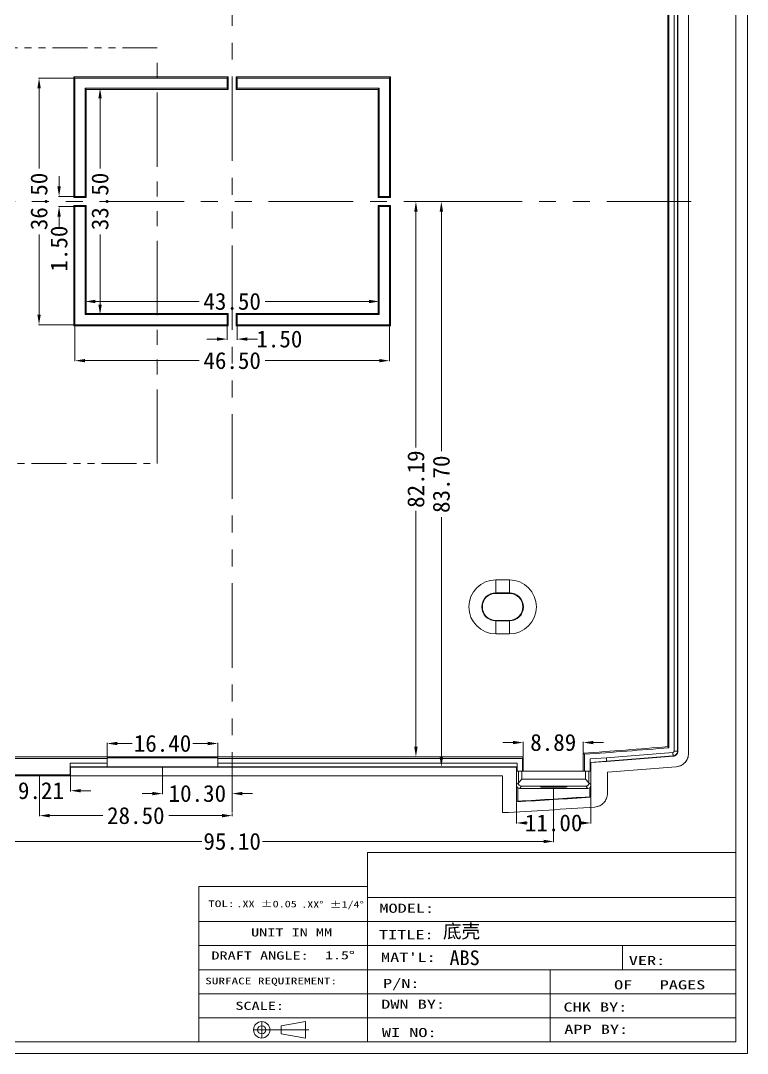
# Model space of a CAD drawing. Extents: x 28 to 864, y 245 to 592.
# Drawn here: x 756.8 to 864.3, y 341.9 to 494.8 of the extents above; entities that cross this region are included whole.
import ezdxf
from ezdxf.enums import TextEntityAlignment as Align

# ---------------------------------------------------------------- set-up
doc = ezdxf.new("R2010")
doc.units = 0
doc.header["$MEASUREMENT"] = 0
doc.linetypes.add('PHANTOM', pattern=[2.5, 1.25, -0.25, 0.25, -0.25, 0.25, -0.25])
doc.layers.add('10', color=7, linetype='Continuous')
doc.layers.add('20', color=7, linetype='Continuous')
doc.dimstyles.new('2', dxfattribs={"dimtxt": 2.5, "dimasz": 1.5, "dimexe": 0.1, "dimexo": 0.1, "dimgap": 0.1, "dimtad": 0, "dimzin": 0, "dimdsep": 46, "dimtxsty": 'Standard', "dimcen": 0, "dimclrd": 4, "dimclre": 4, "dimclrt": 3, "dimadec": 1, "dimazin": 0, "dimtfac": 1, "dimtofl": 0, "dimtmove": 0, "dimatfit": 3, "dimfxl": 0.18, "dimtolj": 1, "dimtzin": 0, "dimlwd": 9, "dimlwe": 9, "dimarcsym": 0})

# ---------------------------------------------------------------- blocks, each defined once
blk = doc.blocks.new('*D93')
at = {"color": 4, "linetype": 'Continuous', "lineweight": 9}
for p, q in [((787.33, 449.66), (787.33, 447.54)), ((788.83, 449.66), (788.83, 447.54)), ((785.83, 447.64), (784.33, 447.64)), ((790.33, 447.64), (791.83, 447.64))]:
    blk.add_line(p, q, dxfattribs=at)
for points in [[(785.83, 447.89), (785.83, 447.39), (787.33, 447.64)], [(790.33, 447.89), (790.33, 447.39), (788.83, 447.64)]]:
    blk.add_solid(points, dxfattribs=at)
at = {"layer": 'Defpoints', "color": 0, "linetype": 'Continuous', "lineweight": 9}
for p in [(787.33, 449.76), (788.83, 449.76), (788.83, 447.64)]:
    blk.add_point(p, dxfattribs=at)
at = {"color": 3, "linetype": 'Continuous', "lineweight": 9, "insert": (795.06, 447.64), "char_height": 2.5, "attachment_point": 5}
blk.add_mtext('\\A1;1.50', dxfattribs=at)
blk = doc.blocks.new('*D94')
at = {"color": 4, "linetype": 'Continuous', "lineweight": 9}
for p, q in [((766.33, 451.36), (766.33, 453.31)), ((767.83, 453.21), (783.19, 453.21)), ((808.33, 453.21), (792.98, 453.21)), ((809.83, 451.36), (809.83, 453.31))]:
    blk.add_line(p, q, dxfattribs=at)
for points in [[(767.83, 453.46), (767.83, 452.96), (766.33, 453.21)], [(808.33, 453.46), (808.33, 452.96), (809.83, 453.21)]]:
    blk.add_solid(points, dxfattribs=at)
at = {"layer": 'Defpoints', "color": 0, "linetype": 'Continuous', "lineweight": 9}
for p in [(809.83, 453.21), (766.33, 451.26), (809.83, 451.26)]:
    blk.add_point(p, dxfattribs=at)
at = {"color": 3, "linetype": 'Continuous', "lineweight": 9, "insert": (788.08, 453.21), "char_height": 2.5, "attachment_point": 5}
blk.add_mtext('\\A1;43.50', dxfattribs=at)
blk = doc.blocks.new('*D95')
at = {"color": 4, "linetype": 'Continuous', "lineweight": 9}
for p, q in [((764.83, 449.66), (764.83, 444.35)), ((811.33, 449.66), (811.33, 444.35)), ((766.33, 444.45), (783.19, 444.45)), ((809.83, 444.45), (792.98, 444.45))]:
    blk.add_line(p, q, dxfattribs=at)
for points in [[(766.33, 444.7), (766.33, 444.2), (764.83, 444.45)], [(809.83, 444.7), (809.83, 444.2), (811.33, 444.45)]]:
    blk.add_solid(points, dxfattribs=at)
at = {"layer": 'Defpoints', "color": 0, "linetype": 'Continuous', "lineweight": 9}
for p in [(764.83, 449.76), (811.33, 449.76), (811.33, 444.45)]:
    blk.add_point(p, dxfattribs=at)
at = {"color": 3, "linetype": 'Continuous', "lineweight": 9, "insert": (788.08, 444.45), "char_height": 2.5, "attachment_point": 5}
blk.add_mtext('\\A1;46.50', dxfattribs=at)
blk = doc.blocks.new('*D96')
at = {"color": 4, "linetype": 'Continuous', "lineweight": 9}
for p, q in [((762.48, 470.26), (762.48, 471.76)), ((764.73, 468.76), (762.38, 468.76)), ((764.73, 467.26), (762.38, 467.26)), ((762.48, 465.76), (762.48, 464.26))]:
    blk.add_line(p, q, dxfattribs=at)
for points in [[(762.23, 470.26), (762.73, 470.26), (762.48, 468.76)], [(762.23, 465.76), (762.73, 465.76), (762.48, 467.26)]]:
    blk.add_solid(points, dxfattribs=at)
at = {"layer": 'Defpoints', "color": 0, "linetype": 'Continuous', "lineweight": 9}
for p in [(764.83, 468.76), (762.48, 467.26), (764.83, 467.26)]:
    blk.add_point(p, dxfattribs=at)
at = {"color": 3, "linetype": 'Continuous', "lineweight": 9, "insert": (762.48, 461.03), "char_height": 2.5, "attachment_point": 5, "rotation": 90}
blk.add_mtext('\\A1;1.50', dxfattribs=at)
blk = doc.blocks.new('*D97')
at = {"color": 4, "linetype": 'Continuous', "lineweight": 9}
for p, q in [((766.43, 484.76), (768.64, 484.76)), ((768.54, 483.26), (768.54, 472.9)), ((768.54, 452.76), (768.54, 463.12)), ((766.43, 451.26), (768.64, 451.26))]:
    blk.add_line(p, q, dxfattribs=at)
for points in [[(768.29, 483.26), (768.79, 483.26), (768.54, 484.76)], [(768.29, 452.76), (768.79, 452.76), (768.54, 451.26)]]:
    blk.add_solid(points, dxfattribs=at)
at = {"layer": 'Defpoints', "color": 0, "linetype": 'Continuous', "lineweight": 9}
for p in [(766.33, 484.76), (768.54, 484.76), (766.33, 451.26)]:
    blk.add_point(p, dxfattribs=at)
at = {"color": 3, "linetype": 'Continuous', "lineweight": 9, "insert": (768.54, 468.01), "char_height": 2.5, "attachment_point": 5, "rotation": 90}
blk.add_mtext('\\A1;33.50', dxfattribs=at)
blk = doc.blocks.new('*D98')
at = {"color": 4, "linetype": 'Continuous', "lineweight": 9}
for p, q in [((764.73, 486.26), (759.42, 486.26)), ((759.52, 484.76), (759.52, 472.9)), ((759.52, 451.26), (759.52, 463.12)), ((764.73, 449.76), (759.42, 449.76))]:
    blk.add_line(p, q, dxfattribs=at)
for points in [[(759.27, 484.76), (759.77, 484.76), (759.52, 486.26)], [(759.27, 451.26), (759.77, 451.26), (759.52, 449.76)]]:
    blk.add_solid(points, dxfattribs=at)
at = {"layer": 'Defpoints', "color": 0, "linetype": 'Continuous', "lineweight": 9}
for p in [(764.83, 486.26), (759.52, 449.76), (764.83, 449.76)]:
    blk.add_point(p, dxfattribs=at)
at = {"color": 3, "linetype": 'Continuous', "lineweight": 9, "insert": (759.52, 468.01), "char_height": 2.5, "attachment_point": 5, "rotation": 90}
blk.add_mtext('\\A1;36.50', dxfattribs=at)
blk = doc.blocks.new('*D105')
at = {"color": 4, "linetype": 'Continuous', "lineweight": 9}
for p, q in [((777.78, 384.22), (777.78, 380.28)), ((776.28, 380.38), (774.78, 380.38)), ((788.08, 377.65), (788.08, 380.48)), ((789.58, 380.38), (791.08, 380.38))]:
    blk.add_line(p, q, dxfattribs=at)
for points in [[(776.28, 380.63), (776.28, 380.13), (777.78, 380.38)], [(789.58, 380.63), (789.58, 380.13), (788.08, 380.38)]]:
    blk.add_solid(points, dxfattribs=at)
at = {"layer": 'Defpoints', "color": 0, "linetype": 'Continuous', "lineweight": 9}
for p in [(777.78, 384.32), (788.08, 380.38), (788.08, 377.55)]:
    blk.add_point(p, dxfattribs=at)
at = {"color": 3, "linetype": 'Continuous', "lineweight": 9, "insert": (782.93, 380.38), "char_height": 2.5, "attachment_point": 5}
blk.add_mtext('\\A1;10.30', dxfattribs=at)
blk = doc.blocks.new('*D106')
at = {"color": 4, "linetype": 'Continuous', "lineweight": 9}
for p, q in [((759.58, 383.01), (759.58, 377.01)), ((761.08, 377.11), (768.94, 377.11)), ((786.58, 377.11), (778.73, 377.11)), ((788.08, 377.45), (788.08, 377.01))]:
    blk.add_line(p, q, dxfattribs=at)
for points in [[(761.08, 377.36), (761.08, 376.86), (759.58, 377.11)], [(786.58, 377.36), (786.58, 376.86), (788.08, 377.11)]]:
    blk.add_solid(points, dxfattribs=at)
at = {"layer": 'Defpoints', "color": 0, "linetype": 'Continuous', "lineweight": 9}
for p in [(759.58, 383.11), (788.08, 377.55), (788.08, 377.11)]:
    blk.add_point(p, dxfattribs=at)
at = {"color": 3, "linetype": 'Continuous', "lineweight": 9, "insert": (773.83, 377.11), "char_height": 2.5, "attachment_point": 5}
blk.add_mtext('\\A1;28.50', dxfattribs=at)
blk = doc.blocks.new('*D107')
at = {"color": 4, "linetype": 'Continuous', "lineweight": 9}
for p, q in [((769.58, 385.77), (769.58, 387.89)), ((771.08, 387.79), (773.31, 387.79)), ((784.48, 387.79), (782.26, 387.79)), ((785.98, 385.77), (785.98, 387.89))]:
    blk.add_line(p, q, dxfattribs=at)
for points in [[(771.08, 388.04), (771.08, 387.54), (769.58, 387.79)], [(784.48, 388.04), (784.48, 387.54), (785.98, 387.79)]]:
    blk.add_solid(points, dxfattribs=at)
at = {"layer": 'Defpoints', "color": 0, "linetype": 'Continuous', "lineweight": 9}
for p in [(785.98, 387.79), (769.58, 385.67), (785.98, 385.67)]:
    blk.add_point(p, dxfattribs=at)
at = {"color": 3, "linetype": 'Continuous', "lineweight": 9, "insert": (777.78, 387.79), "char_height": 2.5, "attachment_point": 5}
blk.add_mtext('\\A1;16.40', dxfattribs=at)
blk = doc.blocks.new('*D108')
at = {"color": 4, "linetype": 'Continuous', "lineweight": 9}
for p, q in [((754.98, 383.01), (754.98, 380.7)), ((764.19, 383.01), (764.19, 380.7)), ((753.48, 380.8), (751.98, 380.8)), ((765.69, 380.8), (767.19, 380.8))]:
    blk.add_line(p, q, dxfattribs=at)
for points in [[(753.48, 381.05), (753.48, 380.55), (754.98, 380.8)], [(765.69, 381.05), (765.69, 380.55), (764.19, 380.8)]]:
    blk.add_solid(points, dxfattribs=at)
at = {"layer": 'Defpoints', "color": 0, "linetype": 'Continuous', "lineweight": 9}
for p in [(754.98, 383.11), (764.19, 383.11), (764.19, 380.8)]:
    blk.add_point(p, dxfattribs=at)
at = {"color": 3, "linetype": 'Continuous', "lineweight": 9, "insert": (759.8, 380.8), "char_height": 2.5, "attachment_point": 5}
blk.add_mtext('\\A1;9.21', dxfattribs=at)
blk = doc.blocks.new('*D110')
at = {"color": 4, "linetype": 'Continuous', "lineweight": 9}
for p, q in [((740.53, 381.04), (740.53, 373.19)), ((835.63, 381.04), (835.63, 373.19)), ((742.03, 373.29), (783.61, 373.29)), ((834.13, 373.29), (792.56, 373.29))]:
    blk.add_line(p, q, dxfattribs=at)
for points in [[(742.03, 373.54), (742.03, 373.04), (740.53, 373.29)], [(834.13, 373.54), (834.13, 373.04), (835.63, 373.29)]]:
    blk.add_solid(points, dxfattribs=at)
at = {"layer": 'Defpoints', "color": 0, "linetype": 'Continuous', "lineweight": 9}
for p in [(740.53, 381.14), (835.63, 381.14), (835.63, 373.29)]:
    blk.add_point(p, dxfattribs=at)
at = {"color": 3, "linetype": 'Continuous', "lineweight": 9, "insert": (788.08, 373.29), "char_height": 2.5, "attachment_point": 5}
blk.add_mtext('\\A1;95.10', dxfattribs=at)
blk = doc.blocks.new('*D111')
at = {"color": 4, "linetype": 'Continuous', "lineweight": 9}
for p, q in [((830.13, 379.07), (830.13, 375.93)), ((841.13, 379.75), (841.13, 375.93)), ((831.63, 376.03), (831.78, 376.03)), ((839.63, 376.03), (839.48, 376.03))]:
    blk.add_line(p, q, dxfattribs=at)
for points in [[(831.63, 376.28), (831.63, 375.78), (830.13, 376.03)], [(839.63, 376.28), (839.63, 375.78), (841.13, 376.03)]]:
    blk.add_solid(points, dxfattribs=at)
at = {"layer": 'Defpoints', "color": 0, "linetype": 'Continuous', "lineweight": 9}
for p in [(830.13, 379.17), (841.13, 379.85), (841.13, 376.03)]:
    blk.add_point(p, dxfattribs=at)
at = {"color": 3, "linetype": 'Continuous', "lineweight": 9, "insert": (835.63, 376.03), "char_height": 2.5, "attachment_point": 5}
blk.add_mtext('\\A1;11.00', dxfattribs=at)
blk = doc.blocks.new('*D112')
at = {"color": 4, "linetype": 'Continuous', "lineweight": 9}
for p, q in [((829.62, 387.93), (828.12, 387.93)), ((831.12, 385.92), (831.12, 388.03)), ((840.01, 386.46), (840.01, 388.03)), ((841.51, 387.93), (843.01, 387.93))]:
    blk.add_line(p, q, dxfattribs=at)
for points in [[(829.62, 388.18), (829.62, 387.68), (831.12, 387.93)], [(841.51, 388.18), (841.51, 387.68), (840.01, 387.93)]]:
    blk.add_solid(points, dxfattribs=at)
at = {"layer": 'Defpoints', "color": 0, "linetype": 'Continuous', "lineweight": 9}
for p in [(840.01, 387.93), (831.12, 385.82), (840.01, 386.36)]:
    blk.add_point(p, dxfattribs=at)
at = {"color": 3, "linetype": 'Continuous', "lineweight": 9, "insert": (835.57, 387.93), "char_height": 2.5, "attachment_point": 5}
blk.add_mtext('\\A1;8.89', dxfattribs=at)
blk = doc.blocks.new('*D113')
at = {"color": 4, "linetype": 'Continuous', "lineweight": 9}
for p, q in [((819.02, 466.51), (819.02, 431.05)), ((819.02, 385.81), (819.02, 421.27))]:
    blk.add_line(p, q, dxfattribs=at)
for points in [[(818.77, 466.51), (819.27, 466.51), (819.02, 468.01)], [(818.77, 385.81), (819.27, 385.81), (819.02, 384.31)]]:
    blk.add_solid(points, dxfattribs=at)
at = {"layer": 'Defpoints', "color": 0, "linetype": 'Continuous', "lineweight": 9}
for p in [(819.02, 468.01), (819.02, 468.01), (819.02, 384.31)]:
    blk.add_point(p, dxfattribs=at)
at = {"color": 3, "linetype": 'Continuous', "lineweight": 9, "insert": (819.02, 426.16), "char_height": 2.5, "attachment_point": 5, "rotation": 90}
blk.add_mtext('\\A1;83.70', dxfattribs=at)
blk = doc.blocks.new('*D114')
at = {"color": 4, "linetype": 'Continuous', "lineweight": 9}
for p, q in [((818.92, 468.01), (815.16, 468.01)), ((815.26, 466.51), (815.26, 431.6)), ((815.26, 387.32), (815.26, 422.23))]:
    blk.add_line(p, q, dxfattribs=at)
for points in [[(815.01, 466.51), (815.51, 466.51), (815.26, 468.01)], [(815.01, 387.32), (815.51, 387.32), (815.26, 385.82)]]:
    blk.add_solid(points, dxfattribs=at)
at = {"layer": 'Defpoints', "color": 0, "linetype": 'Continuous', "lineweight": 9}
for p in [(815.26, 468.01), (819.02, 468.01), (815.26, 385.82)]:
    blk.add_point(p, dxfattribs=at)
at = {"color": 3, "linetype": 'Continuous', "lineweight": 9, "insert": (815.26, 426.91), "char_height": 2.5, "attachment_point": 5, "rotation": 90}
blk.add_mtext('\\A1;82.19', dxfattribs=at)
blk = doc.blocks.new('*T273')
at = {"linetype": 'ByBlock', "width": 1.2}
blk.add_text('WI NO:', height=1.8, dxfattribs=at).set_placement((320.43, 5.76), (331.23, 5.76), align=Align.FIT)
blk = doc.blocks.new('*T277')
at = {"linetype": 'ByBlock', "width": 1.090909}
blk.add_text('DRAFT ANGLE:', height=1.6, dxfattribs=at).set_placement((279.54, 21.07), (298.74, 21.07), align=Align.FIT)
blk = doc.blocks.new('*T279')
at = {"linetype": 'ByBlock', "width": 1.111111}
blk.add_text('UNIT IN MM', height=1.6, dxfattribs=at).set_placement((287.36, 25.63), (303.36, 25.63), align=Align.FIT)
blk = doc.blocks.new('*T276')
at = {"linetype": 'ByBlock', "width": 1.309524}
blk.add_text('.XX %%p0.05', height=1.3, dxfattribs=at).set_placement((284.48, 31.39), (296.39, 31.39), align=Align.FIT)
blk = doc.blocks.new('*T280')
at = {"linetype": 'ByBlock', "width": 1.2}
blk.add_text('SCALE:', height=1.6, dxfattribs=at).set_placement((284.27, 11.14), (293.87, 11.14), align=Align.FIT)
blk = doc.blocks.new('*T278')
at = {"linetype": 'ByBlock', "width": 1.071429}
blk.add_text('SURFACE REQUIREMENT:', height=1.3, dxfattribs=at).set_placement((278.32, 16.19), (304.32, 16.19), align=Align.FIT)
blk = doc.blocks.new('*T275')
at = {"linetype": 'ByBlock', "width": 1.333333}
blk.add_text('TOL:', height=1.3, dxfattribs=at).set_placement((278.91, 31.43), (284.11, 31.43), align=Align.FIT)
blk = doc.blocks.new('*T281')
at = {"linetype": 'ByBlock', "width": 1.571429}
blk.add_text('1.5%%d', height=1.6, dxfattribs=at).set_placement((301.97, 21.12), (307.84, 21.12), align=Align.FIT)
blk = doc.blocks.new('*T274')
at = {"linetype": 'ByBlock', "width": 1.1875}
blk.add_text('.XX%%d %%p1/4%%d', height=1.3, dxfattribs=at).set_placement((297.28, 31.29), (309.63, 31.29), align=Align.FIT)
blk = doc.blocks.new('*T285')
at = {"linetype": 'ByBlock', "width": 1.285714}
blk.add_text('TITLE:', height=1.8, dxfattribs=at).set_placement((319.85, 25.09), (330.65, 25.09), align=Align.FIT)
blk = doc.blocks.new('*T282')
at = {"linetype": 'ByBlock', "width": 1.2}
blk.add_text('MODEL:', height=1.8, dxfattribs=at).set_placement((319.94, 30.3), (330.74, 30.3), align=Align.FIT)
blk = doc.blocks.new('*T284')
at = {"linetype": 'ByBlock', "width": 1.333333}
blk.add_text('P/N:', height=1.8, dxfattribs=at).set_placement((320.66, 15.46), (327.86, 15.46), align=Align.FIT)
blk = doc.blocks.new('*T283')
at = {"linetype": 'ByBlock', "width": 1.105263}
blk.add_text('DWN BY:', height=1.8, dxfattribs=at).set_placement((320.3, 11.35), (332.9, 11.35), align=Align.FIT)
blk = doc.blocks.new('*T286')
at = {"linetype": 'ByBlock', "width": 1.333333}
blk.add_text("MAT'L:", height=1.8, dxfattribs=at).set_placement((320.26, 20.61), (331.06, 20.61), align=Align.FIT)
blk = doc.blocks.new('*T271')
at = {"linetype": 'ByBlock', "width": 1.166667}
blk.add_text('APP BY:', height=1.8, dxfattribs=at).set_placement((356.43, 6.4), (369.03, 6.4), align=Align.FIT)
blk = doc.blocks.new('*T288')
at = {"linetype": 'ByBlock', "width": 1.034483}
blk.add_text('OF   PAGES', height=1.8, dxfattribs=at).set_placement((366.25, 15.18), (384.25, 15.18), align=Align.FIT)
blk = doc.blocks.new('*T287')
at = {"linetype": 'ByBlock', "width": 1.2}
blk.add_text('VER:', height=1.8, dxfattribs=at).set_placement((369.15, 19.98), (376.35, 19.98), align=Align.FIT)
blk = doc.blocks.new('*T272')
at = {"linetype": 'ByBlock', "width": 1.166667}
blk.add_text('CHK BY:', height=1.8, dxfattribs=at).set_placement((356.26, 10.79), (368.86, 10.79), align=Align.FIT)

msp = doc.modelspace()

# ---------------------------------------------------------------- linework, layer by layer
at = {"color": 7, "linetype": 'Continuous', "lineweight": 9}
for p, q in [((864.276, 341.932), (864.276, 591.82)), ((862.593, 343.615), (862.593, 590.138)), ((512.581, 343.615), (862.593, 343.615)), ((510.898, 341.932), (864.276, 341.932))]:
    msp.add_line(p, q, dxfattribs=at)
at = {"lineweight": 9}
for p, q in [((808.099, 371.661), (862.593, 371.661)), ((808.099, 371.661), (808.099, 343.615)), ((862.593, 371.661), (862.593, 343.615)), ((783.16, 366.607), (783.16, 343.615)), ((783.16, 366.607), (808.099, 366.607)), ((808.099, 366.607), (808.099, 343.615)), ((808.099, 365.016), (862.593, 365.016)), ((808.099, 361.447), (783.16, 361.447)), ((808.099, 361.447), (862.593, 361.447)), ((783.16, 357.882), (808.099, 357.882)), ((808.099, 357.882), (862.593, 357.882)), ((845.789, 354.315), (845.789, 357.882)), ((783.16, 354.315), (808.099, 354.315)), ((808.099, 354.315), (862.593, 354.315)), ((835.105, 354.315), (835.105, 343.615)), ((783.16, 350.748), (808.099, 350.748)), ((808.099, 350.748), (862.593, 350.748)), ((783.16, 347.182), (808.099, 347.182)), ((808.099, 347.182), (862.593, 347.182)), ((795.328, 346.025), (798.92, 346.628)), ((795.328, 346.025), (795.328, 344.802)), ((798.92, 346.628), (798.92, 344.2)), ((795.328, 344.802), (798.92, 344.2))]:
    msp.add_line(p, q, dxfattribs=at)
at = {"color": 3, "lineweight": 9}
for p, q in [((791.24, 345.414), (799.417, 345.414)), ((792.454, 346.628), (792.454, 344.2))]:
    msp.add_line(p, q, dxfattribs=at)
at = {"lineweight": 9}
for radius in [1.214, 0.611]:
    msp.add_circle((792.454, 345.414), radius, dxfattribs=at)
at = {"layer": '10', "color": 1, "linetype": 'PHANTOM', "lineweight": 9, "ltscale": 10}
for p, q in [((788.084, 561.509), (788.084, 377.555)), ((718.471, 468.009), (857.697, 468.009))]:
    msp.add_line(p, q, dxfattribs=at)
at = {"layer": '20', "color": 7, "linetype": 'Continuous', "lineweight": 9}
for p, q in [((852.512, 387.325), (852.512, 548.694)), ((852.687, 548.854), (852.687, 387.164)), ((853.432, 386.656), (853.432, 549.362)), ((853.94, 549.362), (853.94, 386.656)), ((853.984, 386.616), (853.984, 549.402)), ((855.584, 386.34), (855.584, 550.137)), ((764.659, 486.434), (787.509, 486.434)), ((764.659, 468.584), (764.659, 486.434)), ((764.659, 486.434), (764.834, 486.259)), ((764.834, 468.759), (764.834, 486.259)), ((764.834, 486.259), (787.334, 486.259)), ((787.509, 486.434), (787.334, 486.259)), ((787.334, 484.759), (787.334, 486.259)), ((787.509, 484.584), (787.509, 486.434)), ((788.659, 486.434), (811.509, 486.434)), ((788.659, 486.434), (788.659, 484.584)), ((788.659, 486.434), (788.834, 486.259)), ((788.834, 486.259), (788.834, 484.759)), ((788.834, 486.259), (811.334, 486.259)), ((811.509, 486.434), (811.334, 486.259)), ((811.334, 486.259), (811.334, 468.759)), ((811.509, 486.434), (811.509, 468.584)), ((766.509, 484.584), (766.334, 484.759)), ((766.334, 468.759), (766.334, 484.759)), ((766.334, 484.759), (787.334, 484.759)), ((766.509, 468.584), (766.509, 484.584)), ((766.509, 484.584), (787.509, 484.584)), ((787.509, 484.584), (787.334, 484.759)), ((788.659, 484.584), (788.834, 484.759)), ((788.659, 484.584), (809.659, 484.584)), ((788.834, 484.759), (809.834, 484.759)), ((809.659, 484.584), (809.834, 484.759)), ((809.659, 484.584), (809.659, 468.584)), ((809.834, 484.759), (809.834, 468.759)), ((764.659, 468.584), (764.834, 468.759)), ((764.659, 468.584), (766.509, 468.584)), ((764.834, 468.759), (766.334, 468.759)), ((766.509, 468.584), (766.334, 468.759)), ((809.659, 468.584), (809.834, 468.759)), ((809.659, 468.584), (811.509, 468.584)), ((809.834, 468.759), (811.334, 468.759)), ((811.509, 468.584), (811.334, 468.759)), ((766.509, 467.434), (764.659, 467.434)), ((764.659, 467.434), (764.659, 449.584)), ((764.659, 467.434), (764.834, 467.259)), ((766.334, 467.259), (764.834, 467.259)), ((764.834, 467.259), (764.834, 449.759)), ((766.509, 467.434), (766.334, 467.259)), ((766.334, 467.259), (766.334, 451.259)), ((766.509, 467.434), (766.509, 451.434)), ((811.509, 467.434), (809.659, 467.434)), ((809.659, 451.434), (809.659, 467.434)), ((809.659, 467.434), (809.834, 467.259)), ((809.834, 451.259), (809.834, 467.259)), ((811.334, 467.259), (809.834, 467.259)), ((811.509, 467.434), (811.334, 467.259)), ((811.334, 449.759), (811.334, 467.259)), ((811.509, 449.584), (811.509, 467.434)), ((766.509, 451.434), (766.334, 451.259)), ((766.334, 451.259), (787.334, 451.259)), ((766.509, 451.434), (787.509, 451.434)), ((787.509, 451.434), (787.334, 451.259)), ((787.334, 449.759), (787.334, 451.259)), ((787.509, 449.584), (787.509, 451.434)), ((788.659, 451.434), (809.659, 451.434)), ((788.659, 451.434), (788.659, 449.584)), ((788.659, 451.434), (788.834, 451.259)), ((788.834, 451.259), (809.834, 451.259)), ((788.834, 451.259), (788.834, 449.759)), ((809.659, 451.434), (809.834, 451.259)), ((764.659, 449.584), (764.834, 449.759)), ((764.659, 449.584), (787.509, 449.584)), ((764.834, 449.759), (787.334, 449.759)), ((787.509, 449.584), (787.334, 449.759)), ((788.659, 449.584), (788.834, 449.759)), ((788.659, 449.584), (811.509, 449.584)), ((788.834, 449.759), (811.334, 449.759)), ((811.509, 449.584), (811.334, 449.759)), ((827.084, 412.009), (829.084, 412.009)), ((827.084, 410.081), (827.084, 412.009)), ((829.084, 412.009), (829.084, 410.081)), ((829.084, 410.081), (827.084, 410.081)), ((827.084, 410.009), (827.084, 410.081)), ((829.084, 410.009), (827.084, 410.009)), ((829.084, 410.009), (829.084, 410.081)), ((827.084, 406.009), (827.084, 405.937)), ((827.084, 406.009), (829.084, 406.009)), ((827.084, 405.937), (829.084, 405.937)), ((827.084, 405.937), (827.084, 404.009)), ((829.084, 406.009), (829.084, 405.937)), ((829.084, 404.009), (829.084, 405.937)), ((829.084, 404.009), (827.084, 404.009)), ((831.123, 385.818), (744.975, 385.818)), ((769.584, 385.556), (745.237, 385.556)), ((769.584, 385.666), (785.984, 385.666)), ((769.584, 385.666), (769.584, 385.556)), ((769.584, 384.862), (769.584, 385.556)), ((785.984, 385.556), (785.984, 385.666)), ((831.036, 385.556), (785.984, 385.556)), ((785.984, 385.556), (785.984, 384.862)), ((831.036, 385.556), (831.123, 385.818)), ((831.036, 383.709), (831.036, 385.556)), ((831.123, 385.818), (831.123, 383.709)), ((840.012, 383.709), (840.012, 386.362)), ((840.187, 386.199), (840.187, 383.709)), ((841.03, 385.507), (843.427, 385.683)), ((841.048, 384.999), (841.03, 385.507)), ((841.03, 385.507), (841.03, 383.709)), ((843.464, 385.175), (841.048, 384.999)), ((843.427, 385.683), (843.464, 385.175)), ((843.464, 385.175), (843.467, 385.132)), ((764.135, 384.862), (769.584, 384.862)), ((764.143, 384.353), (764.135, 384.862)), ((764.135, 384.862), (764.135, 383.161)), ((769.584, 384.353), (764.143, 384.353)), ((764.143, 384.353), (764.187, 384.309)), ((764.187, 384.309), (764.187, 383.109)), ((764.187, 384.309), (830.135, 384.309)), ((769.584, 384.862), (769.584, 384.353)), ((769.584, 384.353), (769.584, 384.325)), ((785.984, 384.325), (769.584, 384.325)), ((785.984, 384.862), (830.24, 384.862)), ((785.984, 384.353), (785.984, 384.862)), ((830.222, 384.353), (785.984, 384.353)), ((785.984, 384.325), (785.984, 384.353)), ((830.222, 384.353), (830.135, 384.309)), ((830.135, 384.309), (830.135, 381.709)), ((830.24, 384.862), (830.222, 384.353)), ((830.24, 384.862), (830.24, 383.709)), ((830.414, 383.709), (830.24, 383.709)), ((830.414, 383.709), (830.932, 383.709)), ((830.414, 381.988), (830.414, 383.709)), ((830.932, 383.709), (830.932, 382.506)), ((830.932, 383.709), (840.338, 383.709)), ((840.338, 382.506), (840.338, 383.709)), ((840.338, 383.709), (840.855, 383.709)), ((840.855, 383.709), (840.855, 381.988)), ((840.855, 383.709), (841.03, 383.709)), ((841.048, 384.999), (841.135, 384.961)), ((841.135, 384.961), (843.467, 385.132)), ((841.135, 381.709), (841.135, 384.961)), ((828.084, 383.009), (748.084, 383.009)), ((764.187, 383.109), (754.981, 383.109)), ((764.135, 383.161), (755.033, 383.161)), ((764.187, 383.109), (764.135, 383.161)), ((828.084, 377.555), (828.084, 383.009)), ((830.932, 382.506), (830.414, 381.988)), ((830.932, 382.506), (840.338, 382.506)), ((840.855, 381.988), (840.338, 382.506)), ((843.584, 380.384), (843.584, 383.536)), ((830.135, 381.709), (830.414, 381.988)), ((830.135, 381.709), (830.135, 379.168)), ((830.31, 379.247), (830.31, 381.209)), ((830.414, 381.988), (830.414, 381.988)), ((830.896, 381.471), (830.565, 381.139)), ((830.565, 381.139), (840.705, 381.139)), ((840.373, 381.471), (830.896, 381.471)), ((840.705, 381.139), (840.373, 381.471)), ((840.855, 381.988), (840.855, 381.988)), ((840.855, 381.988), (841.135, 381.709)), ((840.96, 381.209), (840.96, 379.911)), ((841.135, 379.853), (841.135, 381.709))]:
    msp.add_line(p, q, dxfattribs=at)
at = {"layer": '20', "color": 1, "linetype": 'PHANTOM', "lineweight": 9, "ltscale": 4.13214}
for p, q in [((777.009, 490.722), (748.084, 490.722)), ((748.084, 429.222), (777.009, 429.222))]:
    msp.add_line(p, q, dxfattribs=at)
at = {"layer": '20', "color": 1, "linetype": 'PHANTOM', "lineweight": 9, "ltscale": 8.785714}
msp.add_line((777.009, 429.222), (777.009, 490.722), dxfattribs=at)
at = {"layer": '20', "color": 7, "linetype": 'Continuous', "lineweight": 9, "extrusion": (-6.70362e-16, -5.60665e-33, -1)}
for centre, radius, start, end in [((-827.084, 408.009), 4, 270, 90), ((-829.084, 408.009), 4, 90, 270), ((-788.084, 1142.384), 759.231, 265.072325, 265.816997)]:
    msp.add_arc(centre, radius, start, end, dxfattribs=at)
at = {"layer": '20', "color": 7, "linetype": 'Continuous', "lineweight": 9}
for centre, radius, start, end in [((827.084, 408.009), 2.072, 90, 270), ((827.084, 408.009), 2, 90, 270), ((829.084, 408.009), 2.072, 270, 90), ((829.084, 408.009), 2, 270, 90), ((788.084, 1142.384), 757.803, 273.929239, 274.877167), ((788.084, 1142.384), 758.723, 274.183003, 274.927675), ((788.084, 1142.384), 759.275, 274.183003, 274.930699), ((788.084, 1142.384), 760.875, 274.183003, 274.951557), ((788.084, 1142.384), 764.374, 273.15363, 273.979772), ((788.084, 1142.384), 765.875, 272.993797, 274.016234)]:
    msp.add_arc(centre, radius, start, end, dxfattribs=at)
at = {"layer": '20', "color": 7, "linetype": 'Continuous', "lineweight": 9, "extrusion": (0, 0, -1)}
for radius, start, end in [(757.978, 265.110713, 266.058438), (764.304, 266.033012, 266.832945)]:
    msp.add_arc((-788.084, 1142.384), radius, start, end, dxfattribs=at)
at = {"layer": '20', "color": 7, "linetype": 'Continuous', "lineweight": 9}
for centre, major_axis, ratio, start_param, end_param in [((830.492, 381.567), (-0.163, 0.51), 0.623872, 1.0970818, 2.1319252), ((830.915, 381.989), (0.208, 0.478), 0.9518333, 1.9644089, 3.5339872), ((835.635, 381.366), (2, 0), 0.0349208, 1.5707963, 7.8539816), ((840.355, 381.989), (-0.208, 0.478), 0.9518333, 2.7491981, 4.3187764), ((840.777, 381.567), (0.163, 0.51), 0.623872, 4.1512601, 5.1861035)]:
    msp.add_ellipse(centre, major_axis=major_axis, ratio=ratio, start_param=start_param, end_param=end_param, dxfattribs=at)
at = {"layer": '20', "color": 7, "linetype": 'Continuous', "lineweight": 9, "extrusion": (0, 0, -1)}
for centre, major_axis, start_param, end_param in [((830.565, 381.64), (-0.354, -0.354), 5.4983961, 6.033131), ((840.704, 381.64), (0.354, -0.354), 0.2500543, 0.7847892)]:
    msp.add_ellipse(centre, major_axis=major_axis, ratio=0.9987828, start_param=start_param, end_param=end_param, dxfattribs=at)
at = {"layer": '20', "color": 7, "linetype": 'Continuous', "lineweight": 9}
for points, degree, knots in [([(852.687, 387.164), (852.652, 387.196), (852.617, 387.229), (852.582, 387.261), (852.559, 387.282), (852.536, 387.303), (852.512, 387.325)], 3, [0, 0, 0, 0, 0.6, 0.6, 0.6, 1, 1, 1, 1]), ([(853.257, 386.466), (853.329, 386.471), (853.381, 386.527), (853.433, 386.583), (853.432, 386.656)], 2, [0, 0, 0, 0.5, 0.5, 1, 1, 1]), ([(853.94, 386.656), (853.94, 386.57), (853.924, 386.483), (853.861, 386.322), (853.815, 386.247), (853.698, 386.119), (853.627, 386.067), (853.472, 385.99), (853.387, 385.967), (853.301, 385.959)], 3, [0, 0, 0, 0, 0.25, 0.25, 0.5, 0.5, 0.75, 0.75, 1, 1, 1, 1]), ([(853.344, 385.919), (853.336, 385.927), (853.328, 385.934), (853.32, 385.941), (853.313, 385.947), (853.307, 385.953), (853.301, 385.959)], 3, [0, 0, 0, 0, 0.5598258, 0.5598258, 0.5598258, 1, 1, 1, 1]), ([(853.984, 386.616), (853.984, 386.573), (853.98, 386.53), (853.964, 386.445), (853.952, 386.403), (853.921, 386.322), (853.901, 386.283), (853.856, 386.21), (853.829, 386.175), (853.771, 386.111), (853.739, 386.083), (853.67, 386.031), (853.632, 386.008), (853.555, 385.969), (853.514, 385.954), (853.431, 385.931), (853.388, 385.923), (853.344, 385.919)], 3, [0, 0, 0, 0, 0.125, 0.125, 0.25, 0.25, 0.375, 0.375, 0.5, 0.5, 0.625, 0.625, 0.75, 0.75, 0.875, 0.875, 1, 1, 1, 1]), ([(853.758, 384.349), (853.882, 384.36), (854.003, 384.382), (854.181, 384.431), (854.24, 384.45), (854.355, 384.494), (854.412, 384.519), (854.579, 384.602), (854.684, 384.666), (854.832, 384.777), (854.88, 384.816), (854.972, 384.899), (855.016, 384.943), (855.142, 385.08), (855.216, 385.178), (855.347, 385.387), (855.403, 385.499), (855.492, 385.729), (855.526, 385.847), (855.572, 386.091), (855.584, 386.215), (855.584, 386.34)], 3, [0, 0, 0, 0, 0.125, 0.125, 0.1875, 0.1875, 0.25, 0.25, 0.375, 0.375, 0.4375, 0.4375, 0.5, 0.5, 0.625, 0.625, 0.75, 0.75, 0.875, 0.875, 1, 1, 1, 1]), ([(853.94, 386.656), (853.946, 386.651), (853.952, 386.646), (853.958, 386.64), (853.967, 386.632), (853.975, 386.624), (853.984, 386.616)], 3, [0, 0, 0, 0, 0.4041244, 0.4041244, 0.4041244, 1, 1, 1, 1]), ([(841.725, 378.39), (841.851, 378.399), (841.974, 378.419), (842.154, 378.467), (842.214, 378.485), (842.331, 378.528), (842.39, 378.553), (842.559, 378.634), (842.666, 378.698), (842.867, 378.845), (842.962, 378.929), (843.132, 379.112), (843.208, 379.21), (843.341, 379.421), (843.399, 379.534), (843.49, 379.766), (843.525, 379.886), (843.56, 380.07), (843.569, 380.133), (843.581, 380.258), (843.584, 380.321), (843.584, 380.384)], 3, [0, 0, 0, 0, 0.125, 0.125, 0.1875, 0.1875, 0.25, 0.25, 0.375, 0.375, 0.5, 0.5, 0.625, 0.625, 0.75, 0.75, 0.875, 0.875, 0.9375, 0.9375, 1, 1, 1, 1])]:
    msp.add_open_spline(points, degree=degree, knots=knots, dxfattribs=at)
for points, degree in [([(840.012, 386.362), (840.07, 386.308), (840.128, 386.254), (840.187, 386.199)], 3), ([(853.257, 386.466), (853.301, 385.959)], 1), ([(853.432, 386.656), (853.94, 386.656)], 1)]:
    msp.add_open_spline(points, degree=degree, dxfattribs=at)

# ---------------------------------------------------------------- block references
at = {"lineweight": 9, "xscale": 0.749570711273563, "yscale": 0.7495707112728383, "zscale": 0.7495707112732509}
for name, p in [('*T275', (575.474, 340.021)), ('*T276', (575.474, 340.021)), ('*T274', (575.474, 340.021)), ('*T282', (570.038, 340.021)), ('*T279', (575.474, 340.021)), ('*T285', (570.038, 340.021)), ('*T277', (575.474, 340.021)), ('*T281', (575.474, 340.021)), ('*T286', (570.038, 340.021)), ('*T287', (570.038, 340.021)), ('*T278', (575.474, 340.021)), ('*T284', (570.038, 340.021)), ('*T288', (570.038, 340.021)), ('*T280', (575.474, 340.021)), ('*T283', (570.038, 340.021)), ('*T272', (570.038, 340.021)), ('*T273', (570.038, 340.021)), ('*T271', (570.038, 340.021))]:
    msp.add_blockref(name, p, dxfattribs=at)

# ---------------------------------------------------------------- texts
at = {"color": 3, "lineweight": 9, "insert": (819.255, 361.01), "char_height": 2.0203, "width": 810.08054, "attachment_point": 1}
msp.add_mtext('{\\fSimSun|b0|i0|c134|p54;底壳}', dxfattribs=at)
at = {"color": 3, "linetype": 'Continuous', "lineweight": 9, "insert": (820.238, 357.162), "char_height": 2.1792, "width": 13.76412, "attachment_point": 1}
msp.add_mtext('ABS', dxfattribs=at)

# ---------------------------------------------------------------- dimensions: what is measured, and where the dimension line sits
at = {"linetype": 'Continuous', "lineweight": 9}
for base, p1, p2, picture, middle in [((759.523, 449.759), (764.834, 486.259), (764.834, 449.759), '*D98', (759.523, 468.009)), ((768.54, 484.759), (766.334, 451.259), (766.334, 484.759), '*D97', (768.54, 468.009)), ((762.475, 467.259), (764.834, 468.759), (764.834, 467.259), '*D96', (762.475, 461.034)), ((815.262, 468.009), (815.262, 385.818), (819.022, 468.009), '*D114', (815.262, 426.914)), ((819.022, 468.009), (819.022, 384.309), (819.022, 468.009), '*D113', (819.022, 426.159))]:
    dim = msp.add_linear_dim(base=base, p1=p1, p2=p2, angle=90, dimstyle='2', dxfattribs=at)
    dim.commit()
    dim.dimension.update_dxf_attribs({"geometry": picture, "text_midpoint": middle})
for base, p1, p2, picture, middle in [((809.834, 453.215), (766.334, 451.259), (809.834, 451.259), '*D94', (788.084, 453.215)), ((811.334, 444.447), (764.834, 449.759), (811.334, 449.759), '*D95', (788.084, 444.447)), ((788.834, 447.643), (787.334, 449.759), (788.834, 449.759), '*D93', (795.059, 447.643)), ((785.984, 387.792), (769.584, 385.666), (785.984, 385.666), '*D107', (777.784, 387.792)), ((840.012, 387.927), (831.123, 385.818), (840.012, 386.362), '*D112', (835.568, 387.927)), ((788.084, 380.375), (777.784, 384.325), (788.084, 377.555), '*D105', (782.934, 380.375)), ((788.084, 377.113), (759.584, 383.109), (788.084, 377.555), '*D106', (773.834, 377.113)), ((835.635, 373.288), (740.533, 381.139), (835.635, 381.139), '*D110', (788.084, 373.288)), ((841.135, 376.032), (830.135, 379.168), (841.135, 379.853), '*D111', (835.635, 376.032))]:
    dim = msp.add_linear_dim(base=base, p1=p1, p2=p2, dimstyle='2', dxfattribs=at)
    dim.commit()
    dim.dimension.update_dxf_attribs({"geometry": picture, "text_midpoint": middle})
dim = msp.add_linear_dim(base=(764.187, 380.8), p1=(754.981, 383.109), p2=(764.187, 383.109), dimstyle='2', dxfattribs=at)
dim.commit()
dim.dimension.update_dxf_attribs({"geometry": '*D108', "text_midpoint": (759.8, 380.8), "dimtype": 160})

doc.saveas('drawing.dxf')
